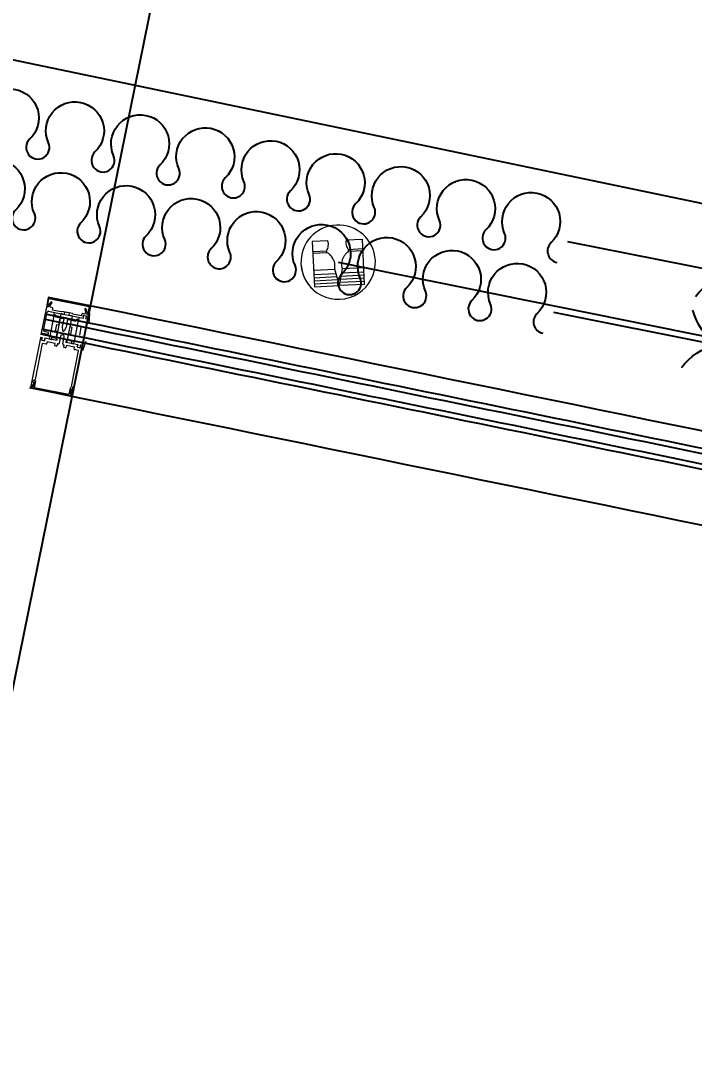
# Model space of a CAD drawing. Extents: x -678889171 to 586587, y -792238163 to 335485.
# Drawn here: x 61307 to 62095, y 21666 to 22871 of the extents above; entities that cross this region are included whole.
import ezdxf
from ezdxf import colors
from ezdxf.entities.mleader import LeaderData, LeaderLine
from ezdxf.math import Vec2, Vec3
from ezdxf.xclip import XClip

# ---------------------------------------------------------------- set-up
doc = ezdxf.new("R2010")
doc.units = 0
doc.header["$MEASUREMENT"] = 0
doc.header["$XCLIPFRAME"] = 2
doc.layers.get('0').update_dxf_attribs({"color": 8})
for name, color, linetype in [('1', 8, 'Continuous'), ('9TH-FURN$0$XR-A-TYP-7-8-9-10$0$I-CLNG', 252, 'Continuous'), ('9TH-FURN$0$XR-A-TYP-7-8-9-10$0$TYPICAL TYPES$0$I-CLNG', 252, 'Continuous'), ('E-TEXT', 3, 'Continuous'), ('Title Block', 7, 'Continuous'), ('XR-A-9TH-FLOOR$0$A-SITE-PATT', 252, 'Continuous'), ('XR-A-TYP 00(OUTER)$0$A-GLAZ', 252, 'Continuous'), ('XR-A-TYP 00(OUTER)$0$A-SITE-PATT', 252, 'Continuous'), ('XR-A-TYP-4TH TO 10TH (OUTER)$0$A-DIM-IN', 252, 'Continuous')]:
    doc.layers.add(name, color=color, linetype=linetype)
doc.layers.add('XR-A-TYP 00(OUTER)$0$Main entrance$0$A-ELEV-GLAZ', color=252, linetype='Continuous', lineweight=20)
doc.layers.add('XR-A-TYP 00(OUTER)$0$xref units$0$A-ELEV-P1', color=252, linetype='Continuous', lineweight=9)
doc.styles.get("Standard").update_dxf_attribs({"font": 'arial.ttf'})

# ---------------------------------------------------------------- blocks, each defined once
blk = doc.blocks.new('OO')
at = {"layer": 'Title Block', "color": 1, "lineweight": 0}
blk.add_lwpolyline([(60952.74097335502, 178216.705987278, 1), (60952.74097335513, 178129.7502198816, 1), (60952.74097335502, 178216.705987278, 0.1982213917084009), (60922.07932435791, 178204.0532499914, 0.1982213917084009)], format="xyb", dxfattribs=at)
for points in [[(60925.244499908, 178173.1251248462), (60944.83868419315, 178177.6555596516), (60945.51924321899, 178177.5115926167), (60946.79838331055, 178177.3120467477), (60947.60965313937, 178177.2324426185), (60948.55255804956, 178177.1849460915), (60949.45942559931, 178177.1846060718), (60950.61864313507, 178177.248934068), (60951.78004910523, 178177.3589858703), (60952.83840844181, 178177.5784431228), (60954.3972283263, 178177.9788134685), (60955.66901462729, 178178.4160705316), (60957.23649505794, 178179.1041880025), (60959.23493776476, 178180.2541012114), (60960.05405203241, 178180.8283000368), (60960.75062003313, 178181.428446914), (60961.65030792024, 178182.1578276371), (60962.42373271938, 178182.9228491973), (60963.05623196909, 178183.6210373302), (60963.73172685131, 178184.453438073), (60964.39656998403, 178185.3808117989), (60964.72995489091, 178185.8956712107), (60964.88496752788, 178185.8357777787), (60965.16688301758, 178185.7570014056), (60965.44366571057, 178185.7144988617), (60965.73794753687, 178185.7051095034), (60966.0171265254, 178185.738040365), (60966.21607317106, 178185.7681557179), (60966.4281189419, 178185.8288084614), (60966.6559275476, 178185.9187952693), (60966.73277263797, 178185.9554811438), (60968.00751076144, 178185.203673069), (60969.19828081474, 178184.6494508162), (60970.73148708261, 178184.1184795061), (60972.22952969815, 178183.7781368808), (60973.77312057087, 178183.5985850776), (60975.2682155894, 178183.584183548), (60976.71051931003, 178183.7185035243), (60977.75630699139, 178183.9091284081), (60978.26124474691, 178184.0302230968), (60978.22497735516, 178202.2456387128), (60925.244499908, 178202.2456387128), (60925.244499908, 178173.1251248462)], [(60928.82652755792, 178202.2456387128), (60928.82652755792, 178173.9533370594)], [(60932.40855520783, 178202.2456387128), (60932.40855520789, 178174.7815492718)], [(60935.9905828578, 178202.2456387128), (60935.96598977083, 178175.6040752373)], [(60939.57261050784, 178202.2456387128), (60939.57261050772, 178176.4379736975)], [(60944.78689882433, 178202.2456387128), (60944.78689882439, 178177.6435861877)], [(60964.72995489097, 178202.2456387128), (60964.72995489091, 178185.8956712107)], [(60966.73277263792, 178202.2456387128), (60966.73277263797, 178185.9554811438)], [(60925.244499908, 178173.1251248462), (60944.83868419315, 178168.5946900401), (60945.51924321894, 178168.7386570756), (60946.7983833105, 178168.9382029435), (60947.60965313931, 178169.0178070739), (60948.55255804956, 178169.065303599), (60949.45942559926, 178169.0656436199), (60950.61864313512, 178169.0013156239), (60951.78004910523, 178168.8912638203), (60952.83840844181, 178168.6718065665), (60954.39722832636, 178168.2714362227), (60955.66901462723, 178167.8341791607), (60957.23649505799, 178167.1460616899), (60959.23493776482, 178165.9961484803), (60960.05405203241, 178165.4219496524), (60960.75062003307, 178164.8218027783), (60961.65030792018, 178164.0924220552), (60962.42373271933, 178163.3274004932), (60963.05623196915, 178162.6292123596), (60963.73172685137, 178161.7968116169), (60964.39656998403, 178160.8694378934), (60964.72995489091, 178160.3545784798), (60964.88496752788, 178160.4144719124), (60965.16688301758, 178160.4932482848), (60965.44366571063, 178160.5357508294), (60965.73794753687, 178160.5451401871), (60966.0171265254, 178160.5122093254), (60966.21607317106, 178160.4820939746), (60966.42811894196, 178160.4214412309), (60966.6559275476, 178160.3314544218), (60966.73277263792, 178160.2947685466), (60968.0075107615, 178161.0465766234), (60969.19828081474, 178161.6007988736), (60970.73148708255, 178162.1317701844), (60972.2295296982, 178162.472112809), (60973.77312057087, 178162.6516646129), (60975.2682155894, 178162.6660661411), (60976.71051931003, 178162.5317461662), (60977.75630699139, 178162.3411212817), (60978.26124474691, 178162.2200265955), (60978.22497735504, 178144.0046109795), (60925.24449990795, 178144.0046109795), (60925.244499908, 178173.1251248462)], [(60928.82652755792, 178144.0046109795), (60928.82652755792, 178172.2969126331)], [(60932.40855520789, 178144.0046109795), (60932.40855520783, 178171.4687004199)], [(60935.9905828578, 178144.0046109795), (60935.96598977083, 178170.6461744526)], [(60939.57261050772, 178144.0046109795), (60939.57261050778, 178169.8122759931)], [(60944.78689882433, 178144.0046109795), (60944.78689882439, 178168.6066635047)], [(60964.72995489091, 178144.0046109795), (60964.72995489091, 178160.3545784798)], [(60966.73277263786, 178144.0046109795), (60966.73277263792, 178160.2947685466)]]:
    blk.add_lwpolyline(points, dxfattribs=at)
blk = doc.blocks.new('9TH-FURN$0$XR-A-TYP-7-8-9-10$0$XREF_1BR$0$05BDRAPE')
for points in [[(-499.9999999464611, -0.007317029360705177, 0.6084162951123453), (-485.6876040540799, 27.64812586541491, -0.6084162951122525), (-450.0052802005411, 96.59608375602733, -0.6084162951122473), (-414.3151123277518, 27.65218589760429, 1.932002826394105), (-385.68717424987, 27.65381441154647, -0.6084162951122525), (-350.0048504171813, 96.60177230215885, -0.6084162951122473), (-314.3146825443803, 27.65787446456263, 1.932002826394105), (-285.6867444664986, 27.65950297851647, -0.6084162951122525), (-250.0044206129714, 96.60746084827879, -0.6084162951122473), (-214.3142527610088, 27.66356301069419, 1.932002826394115), (-185.6863146831388, 27.66519152463637, -0.6084162951122473), (-149.9961468311762, 96.60908936222097, -0.6084162951122525), (-114.3138229776491, 27.66113149245865, 1.932002826394105), (-85.68588489976736, 27.65950297850481, -0.6084162951122473), (-49.9957170269663, 96.60340081610103, -0.6084162951122525), (-14.31339319427769, 27.65544292548866, 0.6084357809803709), (0, 0, -0.6084162951122473)], [(0, 0, 0.6084162951123453), (14.31239589238126, 27.65544289477562, -0.6084162951122525), (49.99471974592002, 96.60340078538803, -0.6084162951122473), (85.68488761870938, 27.659502926965, 1.932002826394105), (114.3128256965911, 27.66113144090718, -0.6084162951122525), (149.9951495292798, 96.60908933151956, -0.6084162951122473), (185.6853174020808, 27.66519149392333, 1.932002826394105), (214.3132554799625, 27.66682000787718, -0.6084162951122525), (249.9955793334897, 96.6147778776395, -0.6084162951122473), (285.6857471854523, 27.6708800400549, 1.932002826394115), (314.3136852633223, 27.67250855399708, -0.6084162951122473), (350.0038531152849, 96.61640639158168, -0.6084162951122525), (385.686176968812, 27.66844852181936, 1.932002826394105), (414.3141150466938, 27.66682000786552, -0.6084162951122473), (450.0042829194948, 96.61071784546174, -0.6084162951122525), (485.6866067521834, 27.66275995484936, 0.6084357809803709), (499.9999999464611, 0.007317029360705177, -0.6084162951122473)]]:
    blk.add_lwpolyline(points, format="xyb")
blk = doc.blocks.new('9TH-FURN$0$XR-A-TYP-7-8-9-10$0$XREF_1BR$0$GUEST T1')
blk.add_line((-974.1497980180211, -13.60383929059026), (-1214.386710619445, -13.60383929059026))
for centre, start, end in [((-1258.020802481602, 72.13247426581802), 296.9730728878956, 333.1822537220144), ((-1258.020802481602, -99.34015284711495), 26.81774627798563, 63.02692711210436)]:
    blk.add_arc(centre, 96.20108853275326, start, end)
at = {"xscale": -0.9651072330830278, "yscale": 0.9651072330830278, "zscale": 0.9651072330830278}
blk.add_blockref('9TH-FURN$0$XR-A-TYP-7-8-9-10$0$XREF_1BR$0$05BDRAPE', (-482.5536164898367, -46.60651370798587), dxfattribs=at)
blk = doc.blocks.new('9TH-FURN$0$XR-A-TYP-7-8-9-10$0$XREF_1BR$0$GS-1')
at = {"color": 8, "xscale": -0.8044866682359963, "yscale": 0.8044866682359963, "zscale": 0.8044866682359963, "rotation": 90}
for p in [(-31.14893258635093, 38.24495238425858), (53.25563512649605, 38.24495238425858)]:
    blk.add_blockref('9TH-FURN$0$XR-A-TYP-7-8-9-10$0$XREF_1BR$0$GUEST T1', p, dxfattribs=at)
blk = doc.blocks.new('XR-A-TYP 00(OUTER)$0$m')
at = {"layer": 'XR-A-TYP 00(OUTER)$0$Main entrance$0$A-ELEV-GLAZ'}
for p, q in [((12664.1697967871, 190975.6714624258, -1.611860910544041e-06), (12663.83466800847, 190966.2793384974, -1.611860910544041e-06)), ((12664.16998087482, 190975.6766466983, -1.611860910544041e-06), (12663.83485209619, 190966.2845227698, -1.611860910544048e-06)), ((12714.13871941908, 190973.8936674228, -1.611860910544041e-06), (12664.16998087482, 190975.6766466983, -1.611860910544041e-06)), ((12664.90761960065, 190966.6698516879, -1.611860910544048e-06), (12665.18236481561, 190974.3697010346, -1.611860910544041e-06)), ((12665.18236481561, 190974.3697010346, -1.611860910544041e-06), (12713.03576013281, 190972.6622012137, -1.611860910544048e-06)), ((12713.03576013281, 190972.6622012137, -1.611860910544048e-06), (12712.76101491785, 190964.962351867, -1.611860910544041e-06)), ((12713.80359064045, 190964.5015434942, -1.611860910544041e-06), (12714.13871941908, 190973.8936674228, -1.611860910544041e-06)), ((12663.75991013732, 190964.1691603638, -1.611860910544041e-06), (12662.66092927774, 190933.3697629769, -1.611860910544048e-06)), ((12663.75937264154, 190964.1691795427, -1.611860910544048e-06), (12663.61898085591, 190960.2346411403, -1.611860910544048e-06)), ((12665.26275673695, 190964.7509468926, -1.611860910544041e-06), (12664.41661944614, 190964.7811386744, -1.611860910544048e-06)), ((12665.26329423273, 190964.7509277137, -1.611860910544041e-06), (12664.41715694191, 190964.7811194955, -1.611860910544041e-06)), ((12665.54222256877, 190966.6472078515, -1.611860910544048e-06), (12664.90761960065, 190966.6698516879, -1.611860910544048e-06)), ((12665.05877035965, 190964.9700291608, -1.611860910544041e-06), (12665.48183900509, 190964.9549332698, -1.611860910544041e-06)), ((12668.04299261251, 190970.5822449442, -1.611860910544041e-06), (12665.67470666027, 190966.7985984343, -1.611860910544041e-06)), ((12666.98897162425, 190959.6907861886, -1.611860910544041e-06), (12683.82873242408, 190959.089911614, -1.611860910544041e-06)), ((12668.0127029322, 190964.6528236015, -1.611860910544041e-06), (12668.11446785723, 190967.5048281098, -1.611860910544048e-06)), ((12670.42419421115, 190964.5667770232, -1.611860910544041e-06), (12668.0127029322, 190964.6528236015, -1.611860910544041e-06)), ((12668.11446785723, 190967.5048281098, -1.611860910544048e-06), (12669.47835360853, 190969.6838139532, -1.611860910544048e-06)), ((12671.59074808907, 190961.6446225616, -1.611860910544048e-06), (12671.64811247456, 190963.2522834142, -1.611860910544048e-06)), ((12681.78886865156, 190961.2807342957, -1.611860910544041e-06), (12671.59074808907, 190961.6446225616, -1.611860910544048e-06)), ((12673.74919019918, 190959.4443779391, -1.61186101780385e-06), (12673.56049156258, 190954.1560198713, -1.611861017803844e-06)), ((12681.77853174754, 190953.8679754663, -1.611861017803837e-06), (12681.96723038415, 190959.1563335341, -1.61186101780385e-06)), ((12682.336574322, 190961.790700239, -1.611860910544048e-06), (12681.78886865156, 190961.2807342957, -1.611860910544041e-06)), ((12683.28931990112, 190959.109158875, -1.611861017803844e-06), (12681.96723038415, 190959.1563335341, -1.61186101780385e-06)), ((12688.36530251928, 190961.5755837932, -1.611860910544048e-06), (12682.336574322, 190961.790700239, -1.611860910544048e-06)), ((12683.82873242408, 190959.089911614, -1.611860910544041e-06), (12684.13471198985, 190958.7612882118, -1.611860910544041e-06)), ((12684.13471198985, 190958.7612882118, -1.611860910544041e-06), (12684.46333539216, 190959.0672677777, -1.611860910544041e-06)), ((12684.46333539216, 190959.0672677777, -1.611860910544041e-06), (12692.71317397793, 190958.7728979045, -1.611860910544048e-06)), ((12685.77484819295, 190959.0204705158, -1.611861017803844e-06), (12685.86919751122, 190961.6646495497, -1.611861017803844e-06)), ((12688.6712820851, 190961.246960391, -1.611860910544048e-06), (12688.36530251928, 190961.5755837932, -1.611860910544048e-06)), ((12688.99990548734, 190961.5529399568, -1.611860910544041e-06), (12688.6712820851, 190961.246960391, -1.611860910544048e-06)), ((12695.02863368468, 190961.337823511, -1.611860910544048e-06), (12688.99990548734, 190961.5529399568, -1.611860910544041e-06)), ((12691.40166117707, 190958.8196951664, -1.61186101780385e-06), (12691.49601049534, 190961.4638742003, -1.61186101780385e-06)), ((12695.53859962781, 190960.7901178406, -1.611860910544041e-06), (12695.02863368468, 190961.337823511, -1.611860910544048e-06)), ((12705.73671929442, 190960.4262296067, -1.611860910544041e-06), (12695.53859962781, 190960.7901178406, -1.611860910544041e-06)), ((12705.7940836799, 190962.0338904595, -1.611860910544041e-06), (12705.73671929442, 190960.4262296067, -1.611860910544041e-06)), ((12709.520068568, 190963.1717621445, -1.611860910544041e-06), (12707.10857728915, 190963.2578087228, -1.611860910544041e-06)), ((12707.84413084631, 190960.1284616416, -1.611860910544048e-06), (12707.85206252158, 190960.3507501521, -1.611860910544041e-06)), ((12708.41671927379, 190968.2944192832, -1.611860910544034e-06), (12709.62183349302, 190966.0237666529, -1.611860910544041e-06)), ((12708.94747386253, 190961.3706820383, -1.611860910544048e-06), (12710.80897590234, 190961.3042601183, -1.611860910544041e-06)), ((12709.62183349302, 190966.0237666529, -1.611860910544041e-06), (12709.520068568, 190963.1717621445, -1.611860910544041e-06)), ((12712.00505485394, 190965.1454438208, -1.611860910544048e-06), (12709.91246383366, 190969.0882628738, -1.611860910544041e-06)), ((12711.82890778858, 190960.2088487774, -1.611860910544041e-06), (12711.8209761133, 190959.9865602669, -1.611860910544034e-06)), ((12712.06602838599, 190963.2927211217, -1.611860910544048e-06), (12712.48909703137, 190963.2776252308, -1.611860910544034e-06)), ((12712.76101491785, 190964.962351867, -1.611860910544041e-06), (12712.12641194968, 190964.9849957035, -1.611860910544048e-06)), ((12713.1161520541, 190963.0434470717, -1.611860910544034e-06), (12712.27001476323, 190963.0736388534, -1.611860910544041e-06)), ((12713.58771940017, 190958.4516618648, -1.611860910544041e-06), (12713.72811118581, 190962.3862002672, -1.611860910544041e-06)), ((12716.28009019772, 190952.6317036439, -1.611861017803844e-06), (12715.06869215286, 190964.1123255979, -1.611861017803837e-06)), ((12664.89703963233, 190936.6788326857, -1.611860910544048e-06), (12665.67447801511, 190958.466867925, -1.611860910544048e-06)), ((12674.03907712314, 190955.4679066708, -1.61186101780385e-06), (12673.09558394009, 190929.0261163318, -1.611861017803837e-06)), ((12676.63608149783, 190954.0514678355, -1.61186101780385e-06), (12676.68325615694, 190955.3735573525, -1.611861017803857e-06)), ((12681.77853174754, 190953.8679754663, -1.611861017803837e-06), (12676.63608149783, 190954.0514678355, -1.61186101780385e-06)), ((12681.77853174754, 190953.8679754663, -1.611860910544034e-06), (12680.8999508955, 190929.2453803027, -1.611860910544048e-06)), ((12681.49548379261, 190945.9354383646, -1.61186101780385e-06), (12681.77853174754, 190953.8679754663, -1.611861017803837e-06)), ((12682.62466903841, 190953.8377836844, -1.611860910544048e-06), (12681.77853174754, 190953.8679754663, -1.611860910544034e-06)), ((12683.10062126452, 190953.8208008072, -1.61186101780385e-06), (12681.77853174754, 190953.8679754663, -1.611861017803837e-06)), ((12682.95329244066, 190954.1437632503, -1.611860910544041e-06), (12682.62466903841, 190953.8377836844, -1.611860910544048e-06)), ((12683.25927200532, 190953.8151398482, -1.611860910544048e-06), (12682.95329244066, 190954.1437632503, -1.611860910544041e-06)), ((12684.80347256113, 190953.7600398463, -1.611860910544041e-06), (12683.25927200532, 190953.8151398482, -1.611860910544048e-06)), ((12685.1320959646, 190954.066019412, -1.611860910544048e-06), (12684.80347256113, 190953.7600398463, -1.611860910544041e-06)), ((12685.43807553048, 190953.7373960098, -1.611860910544048e-06), (12685.1320959646, 190954.066019412, -1.611860910544048e-06)), ((12686.28421282135, 190953.7072042279, -1.611860910544041e-06), (12685.43807553048, 190953.7373960098, -1.611860910544048e-06)), ((12685.95965116636, 190944.6112283512, -1.611860910544048e-06), (12686.28421282135, 190953.7072042279, -1.611860910544041e-06)), ((12690.51489927545, 190953.5562453186, -1.611860910544041e-06), (12690.19033762047, 190944.460269442, -1.611860910544048e-06)), ((12691.36103656638, 190953.5260535368, -1.611860910544048e-06), (12690.51489927545, 190953.5562453186, -1.611860910544041e-06)), ((12691.68965996857, 190953.8320331027, -1.611860910544041e-06), (12691.36103656638, 190953.5260535368, -1.611860910544048e-06)), ((12691.99563953585, 190953.5034097004, -1.611860910544048e-06), (12691.68965996857, 190953.8320331027, -1.611860910544041e-06)), ((12693.53984009149, 190953.4483096984, -1.611860910544048e-06), (12691.99563953585, 190953.5034097004, -1.611860910544048e-06)), ((12692.71317397793, 190958.7728979045, -1.611860910544048e-06), (12693.01915354369, 190958.4442745022, -1.611860910544041e-06)), ((12693.01915354369, 190958.4442745022, -1.611860910544041e-06), (12693.34777694611, 190958.7502540681, -1.611860910544048e-06)), ((12693.34777694611, 190958.7502540681, -1.611860910544048e-06), (12708.11503798328, 190958.2233302123, -1.611860910544041e-06)), ((12693.86846349256, 190953.7542892644, -1.611860910544041e-06), (12693.53984009149, 190953.4483096984, -1.611860910544048e-06)), ((12695.02058034932, 190953.3954740802, -1.61186101780385e-06), (12693.6984908323, 190953.4426487394, -1.611861017803844e-06)), ((12694.17444305845, 190953.4256658621, -1.611860910544041e-06), (12693.86846349256, 190953.7542892644, -1.611860910544041e-06)), ((12695.20927898593, 190958.683832148, -1.611861017803844e-06), (12693.88718946891, 190958.7310068072, -1.61186101780385e-06)), ((12694.14199949728, 190928.7728789166, -1.611860910544055e-06), (12695.02058034932, 190953.3954740802, -1.611860910544048e-06)), ((12695.02058034932, 190953.3954740802, -1.611860910544048e-06), (12694.17444305845, 190953.4256658621, -1.611860910544041e-06)), ((12694.73753239438, 190945.4629369785, -1.61186101780385e-06), (12695.02058034932, 190953.3954740802, -1.61186101780385e-06)), ((12695.20927898593, 190958.683832148, -1.611861017803844e-06), (12695.02058034932, 190953.3954740802, -1.61186101780385e-06)), ((12695.02058034932, 190953.3954740802, -1.61186101780385e-06), (12700.16302970322, 190953.211981743, -1.61186101780385e-06)), ((12700.16302970322, 190953.211981743, -1.61186101780385e-06), (12700.21020436239, 190954.5340712601, -1.61186101780385e-06)), ((12702.85438339619, 190954.4397219418, -1.611861017803844e-06), (12701.9108902131, 190927.9979316027, -1.61186101780385e-06)), ((12703.42694830812, 190958.3854192943, -1.611861017803844e-06), (12703.23824967152, 190953.0970612265, -1.61186101780385e-06)), ((12711.41497341765, 190958.105582263, -1.611860910544048e-06), (12713.14955486383, 190958.0436891102, -1.611860910544041e-06)), ((12670.56317867278, 190935.205832222, -1.611860910544041e-06), (12666.12095789574, 190935.3643390767, -1.611860910544048e-06)), ((12678.5682568038, 190938.0972505813, -1.61186101780385e-06), (12678.85130475867, 190946.0297876829, -1.611861017803844e-06)), ((12681.21243583773, 190938.0029012631, -1.611861017803844e-06), (12678.5682568038, 190938.0972505813, -1.61186101780385e-06)), ((12678.85130475867, 190946.0297876829, -1.611861017803844e-06), (12681.49548379261, 190945.9354383646, -1.61186101780385e-06)), ((12680.92938788278, 190930.0703641613, -1.611861017803844e-06), (12681.21243583773, 190938.0029012631, -1.611861017803844e-06)), ((12687.03129094756, 190939.9532947085, -1.611860910544041e-06), (12685.95965116636, 190944.6112283512, -1.611860910544048e-06)), ((12690.19033762047, 190944.460269442, -1.611860910544048e-06), (12688.78943807355, 190939.8905606876, -1.611860910544048e-06)), ((12694.17143648455, 190929.5978627752, -1.61186101780385e-06), (12694.4544844395, 190937.5303998769, -1.611861017803844e-06)), ((12694.4544844395, 190937.5303998769, -1.611861017803844e-06), (12697.09866347342, 190937.4360505587, -1.611861017803844e-06)), ((12697.3817114283, 190945.3685876602, -1.611861017803844e-06), (12694.73753239438, 190945.4629369785, -1.61186101780385e-06)), ((12697.09866347342, 190937.4360505587, -1.611861017803844e-06), (12697.3817114283, 190945.3685876602, -1.611861017803844e-06)), ((12707.38568499267, 190937.7829081643, -1.611861039254418e-06), (12707.71219915424, 190946.9336038536, -1.611861039254425e-06)), ((12662.45641316667, 190927.6531711703, -1.611860910544041e-06), (12660.34218518381, 190868.39587959)), ((12662.45659725439, 190927.6583554427, -1.611860910544048e-06), (12660.34236927153, 190868.4010638625)), ((12662.66092927774, 190933.3697629769, -1.611860910544048e-06), (12670.48769921814, 190933.0904889948, -1.611860910544048e-06)), ((12664.62934323708, 190928.0044350444, -1.611860910544041e-06), (12662.89476179073, 190928.0663281972, -1.611860910544041e-06)), ((12664.21540886598, 190925.9011685299, -1.611860910544041e-06), (12664.2233405412, 190926.1234570405, -1.611860910544041e-06)), ((12667.09684279209, 190924.7393352689, -1.611860910544041e-06), (12665.23534075228, 190924.805757189, -1.611860910544041e-06)), ((12675.37528683073, 190927.6209994148, -1.611860910544041e-06), (12667.92927867134, 190927.8866870951, -1.611860910544041e-06)), ((12668.20018580819, 190925.9815556657, -1.611860910544041e-06), (12668.19225413298, 190925.7592671553, -1.611860910544041e-06)), ((12670.90976334766, 190924.1584953784, -1.611860910544034e-06), (12670.82296197485, 190921.7258506672, -1.611860910544041e-06)), ((12680.70596869705, 190923.8089482089, -1.611860910544041e-06), (12670.90976334766, 190924.1584953784, -1.611860910544034e-06)), ((12671.14494602255, 190933.7024481265, -1.611860910544041e-06), (12671.17513780442, 190934.5485854174, -1.611860910544034e-06)), ((12675.68126639655, 190927.2923760125, -1.611860910544048e-06), (12675.37528683073, 190927.6209994148, -1.611860910544041e-06)), ((12676.00988979892, 190927.5983555784, -1.611860910544034e-06), (12675.68126639655, 190927.2923760125, -1.611860910544048e-06)), ((12675.73976297391, 190928.9317670135, -1.611861017803844e-06), (12675.78693763306, 190930.2538565304, -1.611861017803837e-06)), ((12675.78693763306, 190930.2538565304, -1.611861017803837e-06), (12680.92938788278, 190930.0703641613, -1.611861017803844e-06)), ((12681.89271017807, 190927.3884454001, -1.611860910544048e-06), (12676.00988979892, 190927.5983555784, -1.611860910544034e-06)), ((12680.61916732423, 190921.3763034977, -1.611860910544048e-06), (12680.70596869705, 190923.8089482089, -1.611860910544041e-06)), ((12681.10393727268, 190929.0262980345, -1.611860910544048e-06), (12681.95007456355, 190928.9961062527, -1.611860910544041e-06)), ((12682.15406094091, 190928.7770239845, -1.611860910544041e-06), (12682.11179244633, 190927.5924317773, -1.611860910544048e-06)), ((12683.24438056959, 190923.7183728633, -1.611860910544041e-06), (12683.15757919678, 190921.2857281521, -1.611860910544048e-06)), ((12683.9424438346, 190923.6934646434, -1.611860910544041e-06), (12683.24438056959, 190923.7183728633, -1.611860910544041e-06)), ((12685.54451416583, 190932.9768406021, -1.611860910544041e-06), (12685.25693744363, 190924.9173829069, -1.611860910544048e-06)), ((12689.48762389773, 190924.7664239976, -1.611860910544041e-06), (12689.77520061994, 190932.8258816929, -1.611860910544048e-06)), ((12691.40960542639, 190923.4270221685, -1.611860910544041e-06), (12690.71154216126, 190923.4519303885, -1.611860910544048e-06)), ((12691.32280405357, 190920.9943774572, -1.611860910544048e-06), (12691.40960542639, 190923.4270221685, -1.611860910544041e-06)), ((12692.81542917549, 190927.2105057368, -1.611860910544041e-06), (12692.85769767007, 190928.395097944, -1.611860910544048e-06)), ((12698.902235036, 190926.7815133223, -1.611860910544041e-06), (12693.01941555272, 190926.9914234687, -1.611860910544048e-06)), ((12693.07677993821, 190928.5990843212, -1.611860910544034e-06), (12693.92291722896, 190928.5688925394, -1.611860910544041e-06)), ((12693.94801729882, 190923.3364468229, -1.611860910544041e-06), (12693.861215926, 190920.9038021116, -1.611860910544041e-06)), ((12703.74422175233, 190922.9868996855, -1.611860910544048e-06), (12693.94801729882, 190923.3364468229, -1.611860910544041e-06)), ((12699.31388583846, 190929.4143704379, -1.611861017803837e-06), (12694.17143648455, 190929.5978627752, -1.61186101780385e-06)), ((12699.20821460194, 190926.45288992, -1.611860910544048e-06), (12698.902235036, 190926.7815133223, -1.611860910544041e-06)), ((12699.53683800424, 190926.7588694859, -1.611860910544041e-06), (12699.20821460194, 190926.45288992, -1.611860910544048e-06)), ((12699.2667111793, 190928.092280921, -1.611861017803844e-06), (12699.31388583846, 190929.4143704379, -1.611861017803837e-06)), ((12706.98284616364, 190926.4931818056, -1.611860910544048e-06), (12699.53683800424, 190926.7588694859, -1.611860910544041e-06)), ((12702.29512645549, 190926.6656393682, -1.611861017803844e-06), (12702.48382509211, 190931.9539974362, -1.61186101780385e-06)), ((12703.6574203795, 190920.5542549742, -1.611860910544048e-06), (12703.74422175233, 190922.9868996855, -1.611860910544048e-06)), ((12706.56891179266, 190924.3899152912, -1.611860910544034e-06), (12706.57684346788, 190924.6122038016, -1.611860910544041e-06)), ((12709.45034571877, 190923.2280820301, -1.611860910544041e-06), (12707.58884367895, 190923.2945039502, -1.611860910544048e-06)), ((12712.01736304419, 190926.3135407035, -1.611860910544041e-06), (12710.28278159802, 190926.3754338563, -1.611860910544048e-06)), ((12710.3111078158, 190866.618084587), (12712.42533579866, 190925.8753761671, -1.611860910544048e-06)), ((12710.55368873487, 190924.470302427, -1.611860910544041e-06), (12710.54575705965, 190924.2480139164, -1.611860910544041e-06)), ((12715.5256656183, 190931.4886398535, -1.611861017803837e-06), (12713.49908946329, 190920.1235549545, -1.611861017803844e-06)), ((12665.52556555747, 190921.0676572185, -1.611860910544041e-06), (12664.00313442927, 190878.3957195522)), ((12670.38479743851, 190921.3178779127, -1.611860910544048e-06), (12665.96373009386, 190921.4756299729, -1.611860910544041e-06)), ((12682.71941466044, 190920.8777553977, -1.611860910544041e-06), (12681.02714007876, 190920.9381389614, -1.611860910544048e-06)), ((12693.42305138953, 190920.4958293572, -1.611860910544041e-06), (12691.73077680786, 190920.5562129209, -1.611860910544041e-06)), ((12708.48646047868, 190919.9583383777, -1.611860910544034e-06), (12704.06539313393, 190920.116090438, -1.611860910544048e-06)), ((12707.37200210502, 190876.8482361751), (12708.8944332332, 190919.5201738414, -1.611860910544041e-06)), ((12662.3751900488, 190874.9166867759), (12662.44765032525, 190876.9474162738)), ((12662.44765032525, 190876.9474162738), (12664.00313442927, 190878.3957195523)), ((12707.37200210502, 190876.8482361752), (12708.82030538347, 190875.2927520712)), ((12708.82030538347, 190875.2927520712), (12708.74784510702, 190873.2620225732)), ((12660.69635588805, 190868.2394177747), (12661.87300916135, 190869.3349936078)), ((12661.87300916135, 190869.3349936078), (12663.85443990365, 190874.2284933948)), ((12663.85443990365, 190874.2284933948), (12662.98714918063, 190874.2594399712)), ((12708.09059830242, 190872.6500634413), (12707.2233075794, 190872.6810100178)), ((12707.2233075794, 190872.6810100178), (12708.85092460091, 190867.658732568)), ((12708.85092460091, 190867.658732568), (12709.94650043391, 190866.4820792946))]:
    blk.add_line(p, q, dxfattribs=at)
at = {"layer": 'XR-A-TYP 00(OUTER)$0$Main entrance$0$A-ELEV-GLAZ', "elevation": -1.611860910544048e-06}
blk.add_lwpolyline([(12709.63305372821, 190865.9867519006, 0.6681786379192535), (12709.79469981603, 190866.3407385171), (12708.10131264491, 190868.1594438019), (12707.06329113553, 190868.1964823763), (12707.2233075794, 190872.6810100178), (12707.90021741201, 190872.6568565922), (12706.58790751385, 190875.1294852233, 0.7673269879789419), (12705.99260420522, 190874.9925251984), (12705.72158655287, 190867.3971423473), (12664.97574447878, 190868.8510312006), (12665.24676213112, 190876.4464140517, 0.7673269879789422), (12664.66273433036, 190876.6254548451), (12663.17753007093, 190874.2526468203), (12663.85443990365, 190874.2284933948), (12663.69442345979, 190869.7439657534), (12662.65640195041, 190869.7810043277), (12660.83769666551, 190868.0876171566, 0.6681786379192988), (12660.97370195776, 190867.7230097749)], format="xyb", close=True, dxfattribs=at)
at = {"layer": 'XR-A-TYP 00(OUTER)$0$Main entrance$0$A-ELEV-GLAZ'}
for centre, radius, start, end in [((12664.39397560972, 190964.1465357063, -1.611860910544048e-06), 0.6350068271251965, 87.95644500645382, 177.9564450068704), ((12664.39451310538, 190964.1465165273, -1.611860910544048e-06), 0.6350068271009431, 87.95644500645382, 177.9564450068704), ((12665.10405803243, 190966.2392350971, -1.611860910544041e-06), 1.27001365426252, 177.9564450068704, 267.9564450064538), ((12665.30049646428, 190965.8086185062, -1.611860910544048e-06), 1.058344711860467, 267.9564450064538, 69.29352012457247), ((12665.51203078697, 190965.8010705606, -1.611860910544048e-06), 0.8466757694881354, 267.9564450064538, 87.95644500645382), ((12666.94368395147, 190958.4215802523, -1.611860910544034e-06), 1.27001365426252, 87.95644500645382, 177.9564450068704), ((12668.76067311058, 190970.1330294487, -1.611860910544041e-06), 0.8466757694818402, 327.9564450071113, 147.9564450071113), ((12670.3789065382, 190963.297571087, -1.611860910544048e-06), 1.270013654250393, 357.9564450068705, 87.95644500645382), ((12707.06328961632, 190961.9886027866, -1.611860910544041e-06), 1.27001365426252, 87.95644500645382, 177.9564450068704), ((12709.74793975067, 190960.0605301324, -1.611860910544034e-06), 1.905020481362623, 177.9564450068704, 223.1461331001009), ((12708.90973413521, 190960.3130104248, -1.611860910544048e-06), 1.058344711875328, 87.95644500645382, 177.9564450068704), ((12709.16459155372, 190968.6913410784, -1.611860910544041e-06), 0.8466757694923422, 27.95644500665222, 207.9564450066522), ((12710.77123617502, 190960.2465885047, -1.611860910544034e-06), 1.058344711875328, 357.9564450068705, 87.95644500645382), ((12709.91716720893, 190960.0544917761, -1.611860910544048e-06), 1.905020481363463, 312.7667569156825, 357.9564450068705), ((12712.30775449055, 190964.1313104671, -1.611860910544048e-06), 1.058344711875328, 106.6193698913677, 267.956444999788), ((12712.09622016786, 190964.1388584126, -1.611860910544048e-06), 0.8466757695002621, 87.95644500645382, 267.9564450064538), ((12712.53438470414, 190964.546831167, -1.611860910544034e-06), 1.270013654250393, 267.9564450064538, 357.9564450068705), ((12713.09350821769, 190962.4088441036, -1.611860910544048e-06), 0.6350068271130699, 357.9564450035375, 87.95644500645382), ((12675.36116664009, 190955.4207320117, -1.61186101780385e-06), 1.322930889839934, 357.9564450068705, 177.9564450068704), ((12701.53229387922, 190954.4868966009, -1.61186101780385e-06), 1.322930889839934, 357.9564450068705, 177.9564450068704), ((12708.12635990146, 190958.5406316964, -1.611860910544034e-06), 0.3175034135565349, 267.9564450064538, 43.1461331024579), ((12711.42629533583, 190958.4228837471, -1.611860910544041e-06), 0.3175034135619088, 132.7667569133261, 267.9564450064538), ((12713.16465075473, 190958.4667577557, -1.611860910544048e-06), 0.4233378847380043, 267.9564450064538, 357.9564450102182), ((12666.16624556851, 190936.633545013, -1.611860910544048e-06), 1.270013654238267, 177.9564450068704, 267.9564450064538), ((12670.54053483636, 190934.5712292538, -1.611860910544048e-06), 0.6350068271373233, 357.9564450068705, 87.95644500645382), ((12687.65985739289, 190932.9013611475, -1.611860910544041e-06), 2.116689423726402, 357.9564450068705, 177.9564450068704), ((12687.91876927558, 190940.1574747494, -1.611860910544048e-06), 0.9106630945981612, 192.9564450082594, 342.9564450089258), ((12662.87966589977, 190927.6432595518, -1.611860910544041e-06), 0.4233378847501311, 87.95644500645382, 177.9564450068704), ((12665.27308047959, 190925.8634288026, -1.611860910544041e-06), 1.058344711851074, 177.9564450068704, 267.9564450064538), ((12666.1271494457, 190926.0555255313, -1.611860910544048e-06), 1.905020481351336, 132.7667569156825, 177.9564450068704), ((12664.61802131884, 190927.6871335604, -1.611860910544048e-06), 0.3175034135533624, 312.7667569133261, 87.95644500645382), ((12667.13458251941, 190925.7970068826, -1.611860910544041e-06), 1.058344711875328, 267.956444999788, 357.9564450068705), ((12667.9179567531, 190927.569385611, -1.611860910544041e-06), 0.3175034135565349, 87.95644500645382, 223.1461331024579), ((12666.29637690383, 190926.0494871749, -1.611860910544041e-06), 1.905020481371396, 357.9564450068705, 43.1461331024579), ((12670.51034305449, 190933.725091963, -1.611860910544041e-06), 0.6350068271130699, 267.9564450064538, 357.9564450068705), ((12674.417673457, 190928.9789416726, -1.61186101780385e-06), 1.322930889839915, 177.9564450068704, 357.9564450068705), ((12681.11148521819, 190929.2378323571, -1.611860910544048e-06), 0.2116689423629388, 177.9564450035375, 267.9564450064538), ((12681.90025812352, 190927.5999797228, -1.611860910544041e-06), 0.2116689423629388, 267.956444999788, 357.9564450068705), ((12681.94252661809, 190928.78457193, -1.611860910544034e-06), 0.2116689423629388, 357.9564450035375, 87.95644500645382), ((12683.98773150738, 190924.9626705797, -1.611860910544041e-06), 1.270013654250393, 267.956444999788, 357.9564450068705), ((12690.75682983404, 190924.7211363247, -1.611860910544041e-06), 1.270013654238267, 177.9564450068704, 267.9564450064538), ((12693.02696349817, 190927.2029577913, -1.611860910544041e-06), 0.2116689423871922, 177.9564450102183, 267.956444999788), ((12693.06923199275, 190928.3875499985, -1.611860910544041e-06), 0.2116689423750655, 87.95644500645382, 177.9564450102183), ((12693.93046517459, 190928.7804268621, -1.611860910544048e-06), 0.2116689423750655, 267.956444999788, 357.9564450068705), ((12700.58880069619, 190928.0451062619, -1.61186101780385e-06), 1.322930889839915, 177.9564450068704, 357.9564450068705), ((12707.62658340627, 190924.3521755638, -1.611860910544041e-06), 1.058344711863201, 177.9564450068704, 267.956444999788), ((12708.48065237225, 190924.5442722925, -1.611860910544048e-06), 1.905020481351336, 132.7667569156825, 177.9564450068704), ((12706.9715242454, 190926.1758803216, -1.611860910544041e-06), 0.3175034135619088, 312.7667569133261, 87.95644499978796), ((12709.4880854461, 190924.2857536438, -1.611860910544048e-06), 1.058344711863201, 267.9564450064538, 357.9564450068705), ((12710.27145967978, 190926.0581323723, -1.611860910544041e-06), 0.3175034135565349, 87.95644500645382, 223.1461331024579), ((12708.6498798305, 190924.5382339361, -1.611860910544048e-06), 1.90502048134553, 357.9564450068705, 43.1461331001009), ((12712.00226715322, 190925.8904720581, -1.611860910544034e-06), 0.4233378847380043, 357.9564450068705, 87.95644499978796), ((12665.94863420296, 190921.0525613275, -1.611860910544041e-06), 0.4233378847622578, 87.95644500645382, 177.9564450068704), ((12670.39989332947, 190921.740946558, -1.611860910544048e-06), 0.4233378847501311, 267.9564450064538, 357.9564450068705), ((12681.04223596971, 190921.3612076068, -1.611860910544041e-06), 0.4233378847501311, 177.9564450068704, 267.9564450064538), ((12682.7345105514, 190921.3008240431, -1.611860910544041e-06), 0.4233378847622578, 267.9564450064538, 357.9564450068705), ((12691.74587269882, 190920.9792815663, -1.611860910544041e-06), 0.4233378847258776, 177.9564450035375, 267.956444999788), ((12693.43814728051, 190920.9188980026, -1.611860910544041e-06), 0.4233378847380043, 267.9564450064538, 357.9564450102182), ((12704.08048902488, 190920.5391590833, -1.611860910544041e-06), 0.4233378847258776, 177.9564450035375, 267.956444999788), ((12708.47136458777, 190919.5352697323, -1.611860910544041e-06), 0.4233378847501311, 357.9564450102182, 87.95644500645382), ((12663.00979301704, 190874.8940429395), 0.6350068271130699, 177.9564450068704, 267.956444999788), ((12660.55284058064, 190868.3935538472), 0.2106052523411042, 177.9564450068704, 312.9564450082029), ((12708.11324213884, 190873.2846664095), 0.6350068271251965, 267.956444999788, 357.9564450068705), ((12710.10063650664, 190866.6255946021), 0.2106052523545957, 222.9564450064144, 357.9564450068705)]:
    blk.add_arc(centre, radius, start, end, dxfattribs=at)
blk = doc.blocks.new('XR-A-TYP 00(OUTER)')
at = {"layer": 'XR-A-TYP 00(OUTER)$0$A-GLAZ'}
for centre, radius, start, end in [((-52669.98878554814, -564146.5582408962), 584953.7299283902, 78.10710748797526, 78.48109273647309), ((-52669.98878554814, -564146.5582408962), 584933.7299283902, 78.37535801742135, 78.48109273647309), ((-52669.98878554814, -564146.5582408962), 584927.7299283902, 78.37409827321623, 78.48109273647309), ((-52669.98878554814, -564146.5582408962), 584909.7299283902, 78.37514815775754, 78.48109273647309), ((-52669.98878554814, -564146.5582408962), 584915.7299283902, 78.37411037410574, 78.48109273647309), ((-52588.85917603131, -563741.1653498672), 584432.2729257102, 78.10702171966474, 78.48094887289517)]:
    blk.add_arc(centre, radius, start, end, dxfattribs=at)
at = {"layer": 'XR-A-TYP 00(OUTER)$0$xref units$0$A-ELEV-P1'}
blk.add_arc((-11997233.73122764, -59343802.14299562), 60564189.63705657, 78.50945673308739, 78.51721875410283, dxfattribs=at)
at = {"layer": 'XR-A-TYP 00(OUTER)$0$A-SITE-PATT', "rotation": 350.9276939110748}
blk.add_blockref('XR-A-TYP 00(OUTER)$0$m', (21521.24229515227, -177564.1638414765), dxfattribs=at)
blk = doc.blocks.new('XR-A-TYP-4TH TO 10TH (OUTER)')
at = {"layer": 'XR-A-TYP-4TH TO 10TH (OUTER)$0$A-DIM-IN'}
ref = blk.add_blockref('XR-A-TYP 00(OUTER)', (0, 0), dxfattribs=at)
XClip(ref).set_block_clipping_path([(19908.03026808962, -24395.00390344393), (141486.3941120692, 77630.63833666123)])

msp = doc.modelspace()

# ---------------------------------------------------------------- linework, layer by layer
at = {"color": 240, "true_color": 0xed1f24}
msp.add_line((61678.43875446243, 22588.78023055645, -5.920209790450363e-07), (64776.58028063635, 21962.9935979864, -9.248743511846297e-08), dxfattribs=at)
at = {"layer": '1', "color": 4}
msp.add_line((61850.01761437333, 24809.72471815432), (61150.47589984364, 21364.10323420701), dxfattribs=at)
at = {"layer": '9TH-FURN$0$XR-A-TYP-7-8-9-10$0$TYPICAL TYPES$0$I-CLNG'}
msp.add_lwpolyline([(61167.91110057638, 22852.4347557439), (64870.56489083423, 22080.64359379113)], dxfattribs=at)

# ---------------------------------------------------------------- block references
at = {"color": 240, "true_color": 0xed1f24, "rotation": 92.80701736314703}
msp.add_blockref('OO', (242622.8688453801, -29565.30938941675, -5.920209790450363e-07), dxfattribs=at)
at = {"layer": '9TH-FURN$0$XR-A-TYP-7-8-9-10$0$I-CLNG', "extrusion": (-9.40873109937592e-09, -4.676655259281651e-08, 0.999999999999999), "rotation": 258.7525256172913}
msp.add_blockref('9TH-FURN$0$XR-A-TYP-7-8-9-10$0$XREF_1BR$0$GS-1', (61136.2569295941, 22753.53331099284, -0.001639645542330454), dxfattribs=at)
at = {"layer": 'XR-A-9TH-FLOOR$0$A-SITE-PATT'}
msp.add_blockref('XR-A-TYP-4TH TO 10TH (OUTER)', (-2800.434649049275, 13522.11598560929), dxfattribs=at)

# ---------------------------------------------------------------- leaders
at = {"layer": 'E-TEXT', "color": 30}
ml = msp.add_multileader_mtext('Standard', dxfattribs=at)
ml.set_content('\\C30;CT10/DP-T-8 {\\A1;3(1x3)mm\\H0.7x;\\S2^ ;\\H1.42857x; \\P∅ 25 mm PVC CONDUIT}', color=3)
ml.set_leader_properties(color=30)
ml.build(insert=Vec2(0, 0))
ml.multileader.update_dxf_attribs({"text_right_attachment_type": 6, "dogleg_length": 0.2763936738358556, "arrow_head_size": 153.5520410199195, "scale": 2})
ctx = ml.context
ctx.base_point, ctx.scale, ctx.char_height, ctx.arrow_head_size, ctx.landing_gap_size, ctx.plane_origin, ctx.plane_x_axis, ctx.plane_y_axis = Vec3(61887.1165472028, 23914.25798373274, 4.753926402206164e-06), 2, 153.5520410199195, 153.5520410199195, 3.071040820398391, Vec3(60915.95745616881, 32939.94538432388, 4.561070665106695e-05), Vec3(0.9799151539646329, -0.1994148716381752, 1.067544118916412e-11), Vec3(0.1994148716381752, 0.9799151539646329, 4.726316308033554e-09)
ctx.right_attachment = 6
notes = []
notes.append((ctx, [(1, (1, 1, 0), (64230.97483152896, 23330.74143816903, 4.286276868408473e-06), (-0.9799151539646329, 0.1994148716381751, -1.067544118916404e-11), 0.5527873476717117, [(1, [(64004.49796291595, 22137.92105775647, -1.451422083969145e-06)], 0, [])])]))
ctx.mtext.insert, ctx.mtext.text_direction, ctx.mtext.rotation, ctx.mtext.width, ctx.mtext.defined_height, ctx.mtext.flow_direction, ctx.mtext.extrusion = Vec3(61906.0523571977, 23991.90738981259, 5.131430748476448e-06), Vec3(0.9799151539646329, -0.1994148716381752, 1.067544118916329e-11), 6.082424544163219, 2517.586958115766, 582.9320752441894, 5, Vec3(-9.529587864844292e-10, -4.629260130937769e-09, 1)
for ctx, leaders in notes:
    for number, flags, end, landing, length, lines in leaders:
        leader = LeaderData()
        leader.index, (leader.has_last_leader_line, leader.has_dogleg_vector, leader.attachment_direction) = number, flags
        leader.last_leader_point, leader.dogleg_vector, leader.dogleg_length = Vec3(end), Vec3(landing), length
        for number, points, colour, breaks in lines:
            line = LeaderLine()
            line.index, line.vertices, line.color, line.breaks = number, Vec3.list(points), colors.encode_raw_color(colour), breaks
            leader.lines.append(line)
        ctx.leaders.append(leader)

doc.saveas('drawing.dxf')
